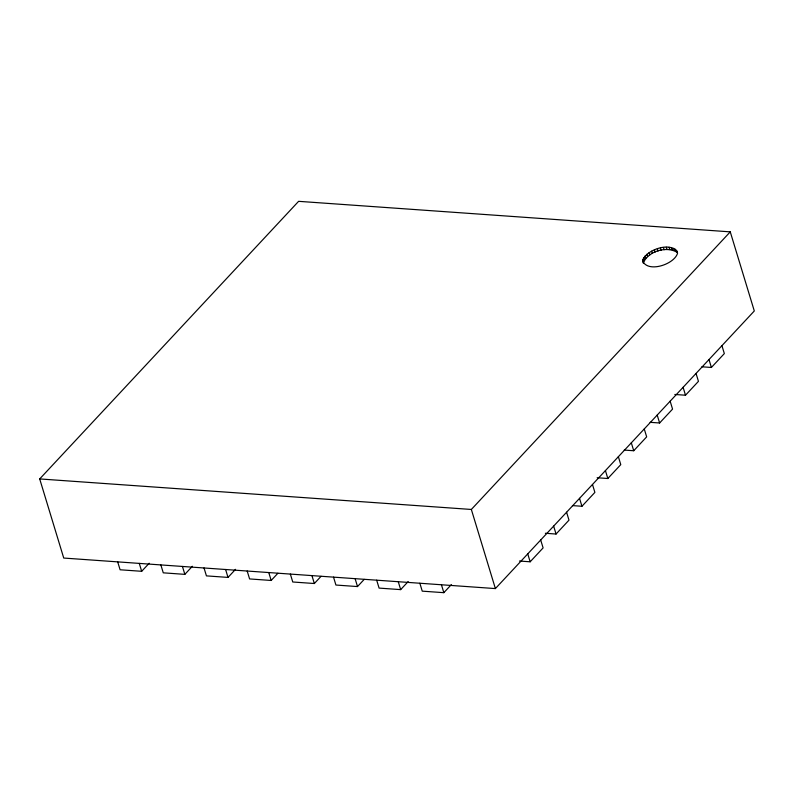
<?xml version="1.0" encoding="UTF-8"?>
<svg xmlns="http://www.w3.org/2000/svg" width="794" height="794" viewBox="0 0 794 794"><rect width="100%" height="100%" fill="white"/><g stroke="black" fill="none" stroke-linecap="round" stroke-linejoin="round"><path stroke-width="1.19" d="M642.614 260.859C645.413 249.723 672.379 240.542 677.59 253.058C674.791 264.194 647.815 273.374 642.614 260.859L643.289 263.092C647.894 251.251 666.732 245.644 677.312 252.482L676.637 250.249M39.7 478.931L298.613 201.329L730.262 231.858L754.3 310.97L495.387 588.582L63.738 558.053L39.7 478.931L471.348 509.46L730.262 231.858M117.691 561.864L120.102 569.774L141.679 571.303L149.222 563.224M160.854 564.921L163.266 572.831L184.843 574.36L192.386 566.271M204.028 567.968L206.43 575.878L228.007 577.407L235.55 569.328M247.192 571.025L249.594 578.935L271.171 580.464L277.88 573.278M290.356 574.082L292.758 581.992L314.345 583.521L321.044 576.335M333.52 577.129L335.922 585.039L357.508 586.567L364.208 579.382M376.684 580.186L379.085 588.096L400.672 589.624L408.205 581.536M419.847 583.233L422.249 591.153L443.836 592.671L451.379 584.592M519.475 561.03L530.154 561.795L543.106 547.91L540.694 539.999M545.369 533.27L556.048 534.034L568.99 520.149L566.588 512.239M572.444 505.599L581.942 506.274L594.885 492.389L592.483 484.479M597.148 477.75L607.827 478.504L620.779 464.629L618.367 456.719M624.223 450.079L633.721 450.744L646.663 436.869L644.262 428.959M650.117 422.319L659.616 422.984L672.558 409.108L670.156 401.198M674.821 394.469L685.5 395.223L698.452 381.348L696.04 373.438M701.896 366.798L711.394 367.463L724.336 353.588L721.935 345.678M675.396 249.137L676.071 251.37M708.992 359.553L711.394 367.463M673.689 248.254L674.364 250.487M671.565 247.649L672.24 249.872M669.094 247.311L669.779 249.544M666.355 247.271L667.039 249.505M663.427 247.53L664.102 249.763M660.39 248.075L661.074 250.309M657.353 248.889L658.028 251.122M654.395 249.941L655.07 252.174M651.606 251.222L652.291 253.455M649.085 252.661L649.76 254.894M646.892 254.239L647.567 256.472M645.105 255.896L645.78 258.129M643.765 257.593L644.45 259.827M683.098 387.313L685.5 395.223M642.932 259.261L643.606 261.494M657.204 415.073L659.616 422.984M631.319 442.834L633.721 450.744M605.425 470.594L607.827 478.504M579.531 498.354L581.942 506.274M553.646 526.114L556.048 534.034M527.752 553.875L530.154 561.795M471.348 509.46L495.387 588.582M441.434 584.761L443.836 592.671M398.27 581.714L400.672 589.624M355.107 578.657L357.508 586.567M311.933 575.6L314.345 583.521M268.769 572.553L271.171 580.464M225.605 569.496L228.007 577.407M182.441 566.45L184.843 574.36M139.278 563.393L141.679 571.303"/></g></svg>
